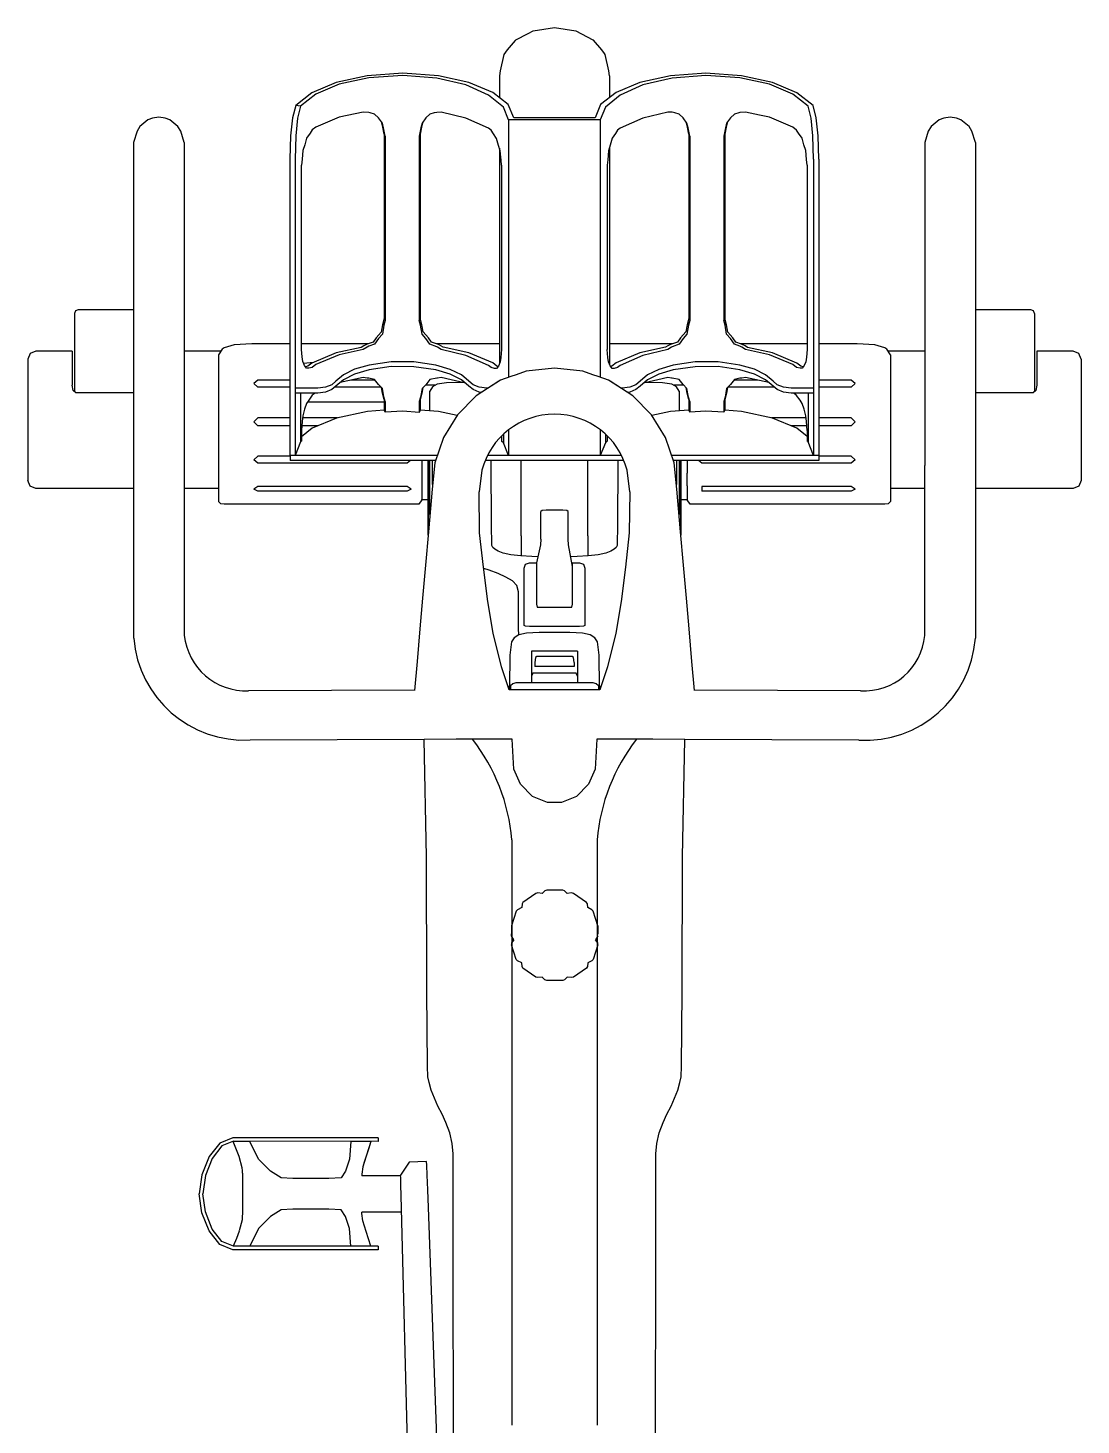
# Model space of a CAD drawing. Header units: millimetres. Extents: x 71819 to 78266, y 23672 to 38445.
# Drawn here: x 76643 to 76702.1, y 26165 to 26243.4 of the extents above; entities that cross this region are included whole.
import ezdxf

# ---------------------------------------------------------------- set-up
doc = ezdxf.new("R2010")
doc.units = ezdxf.units.MM
doc.layers.add('Plan Archi', color=8, linetype='Continuous')

msp = doc.modelspace()

# ---------------------------------------------------------------- linework, layer by layer
at = {"layer": 'Plan Archi'}
for p, q in [((76672.516, 26243.432), (76671.313, 26243.26)), ((76673.72, 26243.26), (76672.516, 26243.432)), ((76670.317, 26242.729), (76669.854, 26242.195)), ((76670.33, 26242.744), (76670.317, 26242.729)), ((76671.018, 26243.106), (76670.33, 26242.744)), ((76671.293, 26243.25), (76671.018, 26243.106)), ((76671.313, 26243.26), (76671.293, 26243.25)), ((76673.74, 26243.25), (76673.72, 26243.26)), ((76674.685, 26242.754), (76673.74, 26243.25)), ((76674.703, 26242.744), (76674.685, 26242.754)), ((76675.179, 26242.195), (76674.703, 26242.744)), ((76669.667, 26241.933), (76669.472, 26241.021)), ((76669.854, 26242.195), (76669.667, 26241.933)), ((76675.326, 26241.989), (76675.179, 26242.195)), ((76675.366, 26241.933), (76675.326, 26241.989)), ((76675.561, 26241.021), (76675.366, 26241.933)), ((76660.264, 26240.369), (76658.892, 26239.796)), ((76660.434, 26240.27), (76659.125, 26239.724)), ((76662.004, 26240.749), (76660.264, 26240.369)), ((76662.094, 26240.632), (76660.434, 26240.27)), ((76664.006, 26240.886), (76662.004, 26240.749)), ((76664.006, 26240.764), (76662.094, 26240.632)), ((76665.996, 26240.747), (76664.006, 26240.886)), ((76665.905, 26240.619), (76664.006, 26240.764)), ((76667.538, 26240.23), (76665.905, 26240.619)), ((76667.707, 26240.37), (76665.996, 26240.747)), ((76669.046, 26239.812), (76667.707, 26240.37)), ((76669.472, 26241.021), (76669.423, 26240.735)), ((76669.423, 26240.735), (76669.423, 26239.518)), ((76675.609, 26240.735), (76675.561, 26241.021)), ((76675.609, 26240.735), (76675.609, 26239.528)), ((76677.313, 26240.37), (76675.974, 26239.812)), ((76679.024, 26240.747), (76677.313, 26240.37)), ((76679.115, 26240.619), (76677.482, 26240.23)), ((76681.014, 26240.886), (76679.024, 26240.747)), ((76681.014, 26240.764), (76679.115, 26240.619)), ((76683.016, 26240.749), (76681.014, 26240.886)), ((76682.926, 26240.632), (76681.014, 26240.764)), ((76684.586, 26240.27), (76682.926, 26240.632)), ((76684.756, 26240.369), (76683.016, 26240.749)), ((76685.896, 26239.724), (76684.586, 26240.27)), ((76686.128, 26239.796), (76684.756, 26240.369)), ((76658.892, 26239.796), (76657.992, 26239.08)), ((76659.125, 26239.724), (76658.266, 26239.041)), ((76668.814, 26239.663), (76667.538, 26240.23)), ((76669.646, 26238.987), (76668.814, 26239.663)), ((76669.918, 26239.133), (76669.046, 26239.812)), ((76675.974, 26239.812), (76675.102, 26239.133)), ((76676.206, 26239.663), (76675.375, 26238.987)), ((76677.482, 26240.23), (76676.206, 26239.663)), ((76686.754, 26239.041), (76685.896, 26239.724)), ((76687.029, 26239.08), (76686.128, 26239.796)), ((76657.992, 26239.08), (76657.812, 26238.386)), ((76658.266, 26239.041), (76657.992, 26239.08)), ((76658.266, 26239.041), (76658.095, 26238.368)), ((76661.783, 26238.711), (76660.434, 26238.417)), ((76662.094, 26238.689), (76661.783, 26238.711)), ((76662.177, 26238.674), (76662.094, 26238.689)), ((76665.905, 26238.693), (76665.761, 26238.668)), ((76666.152, 26238.707), (76665.905, 26238.693)), ((76667.538, 26238.376), (76666.152, 26238.707)), ((76669.943, 26238.268), (76669.646, 26238.987)), ((76670.23, 26238.39), (76669.918, 26239.133)), ((76675.102, 26239.133), (76674.791, 26238.39)), ((76675.375, 26238.987), (76675.078, 26238.268)), ((76678.88, 26238.709), (76677.482, 26238.376)), ((76679.115, 26238.697), (76678.88, 26238.709)), ((76679.273, 26238.668), (76679.115, 26238.697)), ((76682.926, 26238.686), (76682.857, 26238.673)), ((76683.248, 26238.709), (76682.926, 26238.686)), ((76684.019, 26238.54), (76683.248, 26238.709)), ((76686.926, 26238.368), (76686.754, 26239.041)), ((76687.208, 26238.386), (76687.029, 26239.08)), ((76649.247, 26237.904), (76649.082, 26237.644)), ((76649.697, 26238.265), (76649.247, 26237.904)), ((76649.957, 26238.375), (76649.697, 26238.265)), ((76650.312, 26238.415), (76649.957, 26238.375)), ((76650.667, 26238.375), (76650.312, 26238.415)), ((76650.927, 26238.265), (76650.667, 26238.375)), ((76651.377, 26237.904), (76650.927, 26238.265)), ((76651.541, 26237.644), (76651.377, 26237.904)), ((76657.812, 26238.386), (76657.704, 26237.383)), ((76658.095, 26238.368), (76657.992, 26237.378)), ((76660.434, 26238.417), (76659.125, 26237.87)), ((76662.418, 26238.598), (76662.177, 26238.674)), ((76662.646, 26238.387), (76662.418, 26238.598)), ((76662.855, 26238.094), (76662.646, 26238.387)), ((76662.886, 26237.863), (76662.806, 26238.161)), ((76662.924, 26237.833), (76662.855, 26238.094)), ((76665.083, 26238.091), (76665.014, 26237.832)), ((76665.134, 26238.162), (76665.054, 26237.864)), ((76665.292, 26238.385), (76665.083, 26238.091)), ((76665.517, 26238.592), (76665.292, 26238.385)), ((76665.761, 26238.668), (76665.517, 26238.592)), ((76668.814, 26237.81), (76667.538, 26238.376)), ((76669.943, 26238.268), (76669.943, 26223.817)), ((76675.078, 26238.268), (76669.943, 26238.268)), ((76674.791, 26238.39), (76670.23, 26238.39)), ((76675.078, 26238.268), (76675.078, 26223.822)), ((76677.482, 26238.376), (76676.206, 26237.81)), ((76679.517, 26238.593), (76679.273, 26238.668)), ((76679.742, 26238.385), (76679.517, 26238.593)), ((76679.951, 26238.092), (76679.742, 26238.385)), ((76679.979, 26237.865), (76679.9, 26238.163)), ((76680.019, 26237.833), (76679.951, 26238.092)), ((76682.179, 26238.093), (76682.11, 26237.833)), ((76682.227, 26238.16), (76682.148, 26237.863)), ((76682.388, 26238.387), (76682.179, 26238.093)), ((76682.615, 26238.597), (76682.388, 26238.387)), ((76682.857, 26238.673), (76682.615, 26238.597)), ((76684.586, 26238.417), (76684.019, 26238.54)), ((76685.896, 26237.87), (76684.586, 26238.417)), ((76687.028, 26237.378), (76686.926, 26238.368)), ((76687.316, 26237.383), (76687.208, 26238.386)), ((76693.658, 26237.904), (76693.493, 26237.644)), ((76694.108, 26238.265), (76693.658, 26237.904)), ((76694.367, 26238.375), (76694.108, 26238.265)), ((76694.722, 26238.415), (76694.367, 26238.375)), ((76695.077, 26238.375), (76694.722, 26238.415)), ((76695.337, 26238.265), (76695.077, 26238.375)), ((76695.787, 26237.904), (76695.337, 26238.265)), ((76695.952, 26237.644), (76695.787, 26237.904)), ((76649.082, 26237.644), (76648.892, 26237.001)), ((76651.731, 26237.001), (76651.541, 26237.644)), ((76657.704, 26237.383), (76657.668, 26236.073)), ((76657.992, 26237.378), (76657.958, 26236.072)), ((76658.6, 26237.25), (76658.502, 26236.877)), ((76658.803, 26237.526), (76658.6, 26237.25)), ((76658.915, 26237.704), (76658.803, 26237.526)), ((76659.125, 26237.87), (76658.915, 26237.704)), ((76662.958, 26237.472), (76662.886, 26237.863)), ((76663.012, 26237.353), (76662.924, 26237.833)), ((76662.958, 26237.472), (76662.958, 26232.776)), ((76663.012, 26237.353), (76663.012, 26233.932)), ((76665.014, 26237.832), (76664.927, 26237.351)), ((76664.927, 26237.351), (76664.927, 26233.95)), ((76665.054, 26237.864), (76664.983, 26237.476)), ((76664.983, 26237.476), (76664.983, 26232.738)), ((76668.964, 26237.688), (76668.814, 26237.81)), ((76669.085, 26237.494), (76668.964, 26237.688)), ((76669.27, 26237.235), (76669.085, 26237.494)), ((76669.373, 26236.837), (76669.27, 26237.235)), ((76675.753, 26237.238), (76675.651, 26236.843)), ((76675.941, 26237.499), (76675.753, 26237.238)), ((76676.06, 26237.691), (76675.941, 26237.499)), ((76676.206, 26237.81), (76676.06, 26237.691)), ((76680.05, 26237.477), (76679.979, 26237.865)), ((76680.107, 26237.352), (76680.019, 26237.833)), ((76680.05, 26237.477), (76680.05, 26232.729)), ((76680.107, 26237.352), (76680.107, 26233.94)), ((76682.11, 26237.833), (76682.022, 26237.352)), ((76682.076, 26237.471), (76682.022, 26237.352)), ((76682.022, 26237.352), (76682.022, 26233.941)), ((76682.148, 26237.863), (76682.076, 26237.471)), ((76682.076, 26237.471), (76682.076, 26232.785)), ((76682.148, 26237.863), (76682.11, 26237.833)), ((76686.108, 26237.701), (76685.896, 26237.87)), ((76686.223, 26237.521), (76686.108, 26237.701)), ((76686.423, 26237.247), (76686.223, 26237.521)), ((76686.522, 26236.871), (76686.423, 26237.247)), ((76687.063, 26236.072), (76687.028, 26237.378)), ((76687.352, 26236.073), (76687.316, 26237.383)), ((76693.493, 26237.644), (76693.303, 26237.001)), ((76696.142, 26237.001), (76695.952, 26237.644)), ((76648.892, 26237.001), (76648.892, 26223.124)), ((76651.731, 26237.001), (76651.731, 26223.124)), ((76658.392, 26236.55), (76658.352, 26236.059)), ((76658.502, 26236.877), (76658.392, 26236.55)), ((76669.472, 26236.537), (76669.373, 26236.837)), ((76669.423, 26236.684), (76669.423, 26236.653)), ((76669.429, 26236.668), (76669.423, 26236.653)), ((76669.423, 26236.653), (76669.423, 26234.064)), ((76669.514, 26236.016), (76669.472, 26236.537)), ((76675.551, 26236.539), (76675.509, 26236.023)), ((76675.651, 26236.843), (76675.551, 26236.539)), ((76675.609, 26236.716), (76675.609, 26236.653)), ((76675.609, 26236.653), (76675.609, 26234.064)), ((76686.631, 26236.548), (76686.522, 26236.871)), ((76686.671, 26236.053), (76686.631, 26236.548)), ((76693.303, 26237.001), (76693.303, 26223.124)), ((76696.142, 26237.001), (76696.142, 26223.124)), ((76657.668, 26236.073), (76657.668, 26219.429)), ((76657.958, 26236.072), (76657.958, 26219.428)), ((76658.352, 26236.059), (76658.316, 26235.738)), ((76658.316, 26225.389), (76658.316, 26235.738)), ((76669.546, 26235.725), (76669.514, 26236.016)), ((76669.546, 26235.725), (76669.546, 26228.891)), ((76675.509, 26236.023), (76675.477, 26235.727)), ((76675.477, 26235.727), (76675.477, 26228.948)), ((76686.707, 26235.736), (76686.671, 26236.053)), ((76686.707, 26235.736), (76686.707, 26229.217)), ((76687.063, 26236.072), (76687.063, 26219.428)), ((76687.352, 26236.073), (76687.352, 26219.429)), ((76669.423, 26234.064), (76669.423, 26231.329)), ((76675.609, 26234.064), (76675.609, 26231.329)), ((76663.012, 26233.932), (76663.012, 26227.005)), ((76664.927, 26233.95), (76664.927, 26227.003)), ((76680.107, 26233.94), (76680.107, 26227.004)), ((76682.022, 26233.941), (76682.022, 26227.004)), ((76662.958, 26232.776), (76662.958, 26227.123)), ((76664.983, 26232.738), (76664.983, 26227.127)), ((76680.05, 26232.729), (76680.05, 26227.128)), ((76682.076, 26232.785), (76682.076, 26227.122)), ((76669.423, 26231.329), (76669.423, 26228.489)), ((76675.609, 26231.329), (76675.609, 26228.489)), ((76669.423, 26228.489), (76669.423, 26225.587)), ((76669.546, 26228.891), (76669.546, 26225.377)), ((76675.477, 26228.948), (76675.477, 26225.379)), ((76675.609, 26228.489), (76675.609, 26225.587)), ((76686.707, 26229.217), (76686.707, 26225.388)), ((76645.628, 26227.544), (76645.568, 26227.4)), ((76645.568, 26227.4), (76645.568, 26227.088)), ((76645.568, 26227.088), (76645.568, 26226.198)), ((76645.771, 26227.603), (76645.628, 26227.544)), ((76648.892, 26227.603), (76645.771, 26227.603)), ((76662.958, 26227.123), (76662.865, 26226.758)), ((76663.012, 26227.005), (76662.944, 26226.739)), ((76664.993, 26226.738), (76664.927, 26227.003)), ((76665.077, 26226.759), (76664.983, 26227.127)), ((76680.05, 26227.128), (76679.957, 26226.759)), ((76680.107, 26227.004), (76680.04, 26226.739)), ((76682.089, 26226.739), (76682.022, 26227.004)), ((76682.168, 26226.758), (76682.076, 26227.122)), ((76699.263, 26227.603), (76696.142, 26227.603)), ((76699.406, 26227.544), (76699.263, 26227.603)), ((76699.466, 26227.4), (76699.406, 26227.544)), ((76699.466, 26227.4), (76699.466, 26227.088)), ((76699.466, 26227.088), (76699.466, 26226.198)), ((76645.568, 26226.198), (76645.568, 26224.865)), ((76662.793, 26226.361), (76662.498, 26226.035)), ((76662.855, 26226.243), (76662.634, 26225.999)), ((76662.865, 26226.758), (76662.793, 26226.361)), ((76662.944, 26226.739), (76662.855, 26226.243)), ((76665.083, 26226.24), (76664.993, 26226.738)), ((76665.148, 26226.365), (76665.077, 26226.759)), ((76665.3, 26225.998), (76665.083, 26226.24)), ((76665.445, 26226.036), (76665.148, 26226.365)), ((76679.886, 26226.366), (76679.588, 26226.037)), ((76679.951, 26226.241), (76679.733, 26225.998)), ((76679.957, 26226.759), (76679.886, 26226.366)), ((76680.04, 26226.739), (76679.951, 26226.241)), ((76682.179, 26226.242), (76682.089, 26226.739)), ((76682.241, 26226.36), (76682.168, 26226.758)), ((76682.399, 26225.999), (76682.179, 26226.242)), ((76682.535, 26226.035), (76682.241, 26226.36)), ((76699.466, 26226.198), (76699.466, 26224.865)), ((76653.863, 26225.4), (76653.656, 26225.09)), ((76653.971, 26225.467), (76653.863, 26225.4)), ((76654.526, 26225.639), (76653.971, 26225.467)), ((76655.526, 26225.7), (76654.526, 26225.639)), ((76655.867, 26225.7), (76655.526, 26225.7)), ((76657.668, 26225.7), (76655.867, 26225.7)), ((76662.056, 26225.7), (76658.316, 26225.7)), ((76658.355, 26224.963), (76658.316, 26225.389)), ((76661.673, 26225.497), (76660.264, 26225.189)), ((76661.783, 26225.385), (76660.434, 26225.09)), ((76661.811, 26225.583), (76661.673, 26225.497)), ((76661.992, 26225.516), (76661.783, 26225.385)), ((76662.004, 26225.683), (76661.811, 26225.583)), ((76662.094, 26225.569), (76661.992, 26225.516)), ((76662.337, 26225.795), (76662.004, 26225.683)), ((76662.418, 26225.678), (76662.094, 26225.569)), ((76662.498, 26226.035), (76662.337, 26225.795)), ((76662.634, 26225.999), (76662.418, 26225.678)), ((76665.517, 26225.672), (76665.3, 26225.998)), ((76665.605, 26225.798), (76665.445, 26226.036)), ((76665.905, 26225.538), (76665.517, 26225.672)), ((76665.996, 26225.666), (76665.605, 26225.798)), ((76669.423, 26225.7), (76665.894, 26225.7)), ((76665.946, 26225.516), (76665.905, 26225.538)), ((76666.152, 26225.381), (76665.946, 26225.516)), ((76666.144, 26225.589), (76665.996, 26225.666)), ((76666.275, 26225.506), (76666.144, 26225.589)), ((76667.538, 26225.05), (76666.152, 26225.381)), ((76667.707, 26225.19), (76666.275, 26225.506)), ((76669.423, 26225.587), (76669.423, 26224.571)), ((76669.546, 26225.377), (76669.505, 26224.927)), ((76675.517, 26224.932), (76675.477, 26225.379)), ((76679.137, 26225.7), (76675.609, 26225.7)), ((76675.609, 26225.587), (76675.609, 26224.55)), ((76678.756, 26225.509), (76677.313, 26225.19)), ((76678.88, 26225.383), (76677.482, 26225.05)), ((76678.886, 26225.591), (76678.756, 26225.509)), ((76679.084, 26225.517), (76678.88, 26225.383)), ((76679.024, 26225.662), (76678.886, 26225.591)), ((76679.429, 26225.799), (76679.024, 26225.662)), ((76679.115, 26225.534), (76679.084, 26225.517)), ((76679.517, 26225.673), (76679.115, 26225.534)), ((76679.588, 26226.037), (76679.429, 26225.799)), ((76679.733, 26225.998), (76679.517, 26225.673)), ((76682.615, 26225.678), (76682.399, 26225.999)), ((76682.697, 26225.794), (76682.535, 26226.035)), ((76682.926, 26225.573), (76682.615, 26225.678)), ((76683.016, 26225.686), (76682.697, 26225.794)), ((76683.038, 26225.515), (76682.926, 26225.573)), ((76686.707, 26225.7), (76682.975, 26225.7)), ((76683.219, 26225.582), (76683.016, 26225.686)), ((76683.248, 26225.382), (76683.038, 26225.515)), ((76683.359, 26225.494), (76683.219, 26225.582)), ((76684.586, 26225.09), (76683.248, 26225.382)), ((76684.756, 26225.189), (76683.359, 26225.494)), ((76686.707, 26225.388), (76686.667, 26224.958)), ((76689.168, 26225.7), (76687.352, 26225.7)), ((76689.508, 26225.7), (76689.168, 26225.7)), ((76690.508, 26225.639), (76689.508, 26225.7)), ((76691.063, 26225.467), (76690.508, 26225.639)), ((76691.172, 26225.4), (76691.063, 26225.467)), ((76691.379, 26225.09), (76691.172, 26225.4)), ((76643.087, 26225.156), (76642.957, 26224.842)), ((76642.957, 26224.842), (76642.957, 26224.582)), ((76642.957, 26224.582), (76642.957, 26223.843)), ((76643.401, 26225.286), (76643.087, 26225.156)), ((76645.436, 26225.286), (76643.401, 26225.286)), ((76645.436, 26225.286), (76645.436, 26224.993)), ((76645.436, 26224.993), (76645.436, 26224.157)), ((76645.568, 26224.865), (76645.568, 26223.294)), ((76653.786, 26225.286), (76651.731, 26225.286)), ((76653.656, 26225.09), (76653.656, 26224.332)), ((76658.392, 26224.699), (76658.355, 26224.963)), ((76658.488, 26224.478), (76658.392, 26224.699)), ((76658.986, 26224.655), (76658.435, 26224.599)), ((76658.892, 26224.616), (76658.674, 26224.443)), ((76660.264, 26225.189), (76658.892, 26224.616)), ((76660.434, 26225.09), (76659.125, 26224.544)), ((76663.339, 26224.693), (76662.109, 26224.51)), ((76664.619, 26224.691), (76663.339, 26224.693)), ((76665.847, 26224.507), (76664.619, 26224.691)), ((76668.814, 26224.483), (76667.538, 26225.05)), ((76669.046, 26224.633), (76667.707, 26225.19)), ((76669.283, 26224.448), (76669.046, 26224.633)), ((76669.472, 26224.686), (76669.373, 26224.452)), ((76669.505, 26224.927), (76669.472, 26224.686)), ((76675.551, 26224.688), (76675.517, 26224.932)), ((76675.649, 26224.456), (76675.551, 26224.688)), ((76675.974, 26224.633), (76675.741, 26224.451)), ((76677.313, 26225.19), (76675.974, 26224.633)), ((76677.482, 26225.05), (76676.206, 26224.483)), ((76680.415, 26224.691), (76679.187, 26224.507)), ((76681.696, 26224.693), (76680.415, 26224.691)), ((76682.925, 26224.51), (76681.696, 26224.693)), ((76685.896, 26224.544), (76684.586, 26225.09)), ((76686.128, 26224.616), (76684.756, 26225.189)), ((76686.35, 26224.44), (76686.128, 26224.616)), ((76686.631, 26224.697), (76686.534, 26224.474)), ((76686.667, 26224.958), (76686.631, 26224.697)), ((76693.303, 26225.286), (76691.248, 26225.286)), ((76691.379, 26225.09), (76691.379, 26224.332)), ((76699.466, 26224.865), (76699.466, 26223.294)), ((76701.633, 26225.286), (76699.598, 26225.286)), ((76699.598, 26225.286), (76699.598, 26224.993)), ((76699.598, 26224.993), (76699.598, 26224.157)), ((76701.947, 26225.156), (76701.633, 26225.286)), ((76702.077, 26224.842), (76701.947, 26225.156)), ((76702.077, 26224.842), (76702.077, 26224.582)), ((76702.077, 26224.582), (76702.077, 26223.843)), ((76642.957, 26223.843), (76642.957, 26222.737)), ((76645.436, 26224.157), (76645.436, 26223.386)), ((76653.656, 26224.332), (76653.656, 26223.418)), ((76658.6, 26224.33), (76658.488, 26224.478)), ((76658.674, 26224.443), (76658.54, 26224.409)), ((76658.717, 26224.328), (76658.6, 26224.33)), ((76658.915, 26224.378), (76658.717, 26224.328)), ((76659.125, 26224.544), (76658.915, 26224.378)), ((76660.664, 26223.962), (76660.245, 26223.601)), ((76661.783, 26223.817), (76660.487, 26223.534)), ((76661.297, 26224.268), (76660.664, 26223.962)), ((76661.297, 26223.992), (76660.664, 26223.687)), ((76662.109, 26224.51), (76661.297, 26224.268)), ((76662.109, 26224.235), (76661.297, 26223.992)), ((76661.992, 26223.776), (76661.783, 26223.817)), ((76663.339, 26224.417), (76662.109, 26224.235)), ((76664.619, 26224.416), (76663.339, 26224.417)), ((76665.847, 26224.231), (76664.619, 26224.416)), ((76666.657, 26224.264), (76665.847, 26224.507)), ((76666.657, 26223.988), (76665.847, 26224.231)), ((76666.152, 26223.813), (76665.946, 26223.776)), ((76667.519, 26223.486), (76666.152, 26223.813)), ((76667.289, 26223.96), (76666.657, 26224.264)), ((76667.289, 26223.685), (76666.657, 26223.988)), ((76667.707, 26223.601), (76667.289, 26223.96)), ((76668.964, 26224.362), (76668.814, 26224.483)), ((76669.148, 26224.314), (76668.964, 26224.362)), ((76669.27, 26224.316), (76669.148, 26224.314)), ((76669.373, 26224.452), (76669.27, 26224.316)), ((76669.356, 26224.43), (76669.283, 26224.448)), ((76670.059, 26223.858), (76669.478, 26223.654)), ((76670.363, 26223.966), (76670.059, 26223.858)), ((76670.923, 26224.163), (76670.363, 26223.966)), ((76672.517, 26224.34), (76670.923, 26224.163)), ((76674.111, 26224.163), (76672.517, 26224.34)), ((76674.671, 26223.966), (76674.111, 26224.163)), ((76674.975, 26223.858), (76674.671, 26223.966)), ((76675.556, 26223.654), (76674.975, 26223.858)), ((76675.753, 26224.318), (76675.649, 26224.456)), ((76675.741, 26224.451), (76675.667, 26224.433)), ((76675.874, 26224.316), (76675.753, 26224.318)), ((76676.06, 26224.364), (76675.874, 26224.316)), ((76676.206, 26224.483), (76676.06, 26224.364)), ((76677.745, 26223.96), (76677.327, 26223.601)), ((76678.88, 26223.815), (76677.52, 26223.491)), ((76678.377, 26224.264), (76677.745, 26223.96)), ((76678.377, 26223.988), (76677.745, 26223.685)), ((76679.187, 26224.507), (76678.377, 26224.264)), ((76679.187, 26224.231), (76678.377, 26223.988)), ((76679.084, 26223.778), (76678.88, 26223.815)), ((76680.415, 26224.416), (76679.187, 26224.231)), ((76681.696, 26224.417), (76680.415, 26224.416)), ((76682.925, 26224.235), (76681.696, 26224.417)), ((76683.737, 26224.268), (76682.925, 26224.51)), ((76683.737, 26223.992), (76682.925, 26224.235)), ((76683.248, 26223.814), (76683.038, 26223.774)), ((76684.552, 26223.53), (76683.248, 26223.814)), ((76684.37, 26223.962), (76683.737, 26224.268)), ((76684.37, 26223.687), (76683.737, 26223.992)), ((76684.79, 26223.601), (76684.37, 26223.962)), ((76686.108, 26224.375), (76685.896, 26224.544)), ((76686.305, 26224.326), (76686.108, 26224.375)), ((76686.423, 26224.328), (76686.305, 26224.326)), ((76686.483, 26224.407), (76686.35, 26224.44)), ((76686.534, 26224.474), (76686.423, 26224.328)), ((76691.379, 26224.332), (76691.379, 26223.418)), ((76699.598, 26224.157), (76699.598, 26223.386)), ((76702.077, 26223.843), (76702.077, 26222.737)), ((76645.495, 26223.08), (76645.436, 26223.386)), ((76645.639, 26222.954), (76645.495, 26223.08)), ((76645.568, 26223.294), (76645.568, 26223.016)), ((76648.892, 26223.124), (76648.892, 26222.105)), ((76651.731, 26223.124), (76651.731, 26222.105)), ((76653.656, 26223.418), (76653.656, 26222.396)), ((76655.867, 26223.663), (76655.643, 26223.474)), ((76655.867, 26223.263), (76655.643, 26223.474)), ((76657.668, 26223.663), (76655.867, 26223.663)), ((76657.668, 26223.263), (76655.867, 26223.263)), ((76659.229, 26223.211), (76657.992, 26223.207)), ((76659.661, 26223.265), (76659.229, 26223.211)), ((76660.009, 26223.404), (76659.661, 26223.265)), ((76660.009, 26223.128), (76659.661, 26222.989)), ((76660.245, 26223.601), (76660.009, 26223.404)), ((76660.245, 26223.325), (76660.009, 26223.128)), ((76662.789, 26223.263), (76660.17, 26223.263)), ((76660.664, 26223.687), (76660.245, 26223.325)), ((76662.448, 26223.663), (76661.08, 26223.663)), ((76662.094, 26223.769), (76661.992, 26223.776)), ((76662.418, 26223.704), (76662.094, 26223.769)), ((76662.634, 26223.412), (76662.418, 26223.704)), ((76662.855, 26223.199), (76662.634, 26223.412)), ((76662.865, 26222.93), (76662.806, 26223.246)), ((76662.944, 26222.716), (76662.855, 26223.199)), ((76665.083, 26223.196), (76664.993, 26222.711)), ((76665.134, 26223.245), (76665.077, 26222.937)), ((76665.3, 26223.405), (76665.083, 26223.196)), ((76665.843, 26223.379), (76665.273, 26223.379)), ((76665.517, 26223.698), (76665.3, 26223.405)), ((76665.905, 26223.773), (76665.517, 26223.698)), ((76665.672, 26223.28), (76665.52, 26223.034)), ((76665.52, 26221.941), (76665.52, 26223.034)), ((76665.926, 26223.427), (76665.672, 26223.28)), ((76665.946, 26223.776), (76665.905, 26223.773)), ((76666.458, 26223.501), (76665.926, 26223.427)), ((76667.366, 26223.523), (76666.458, 26223.501)), ((76667.707, 26223.325), (76667.289, 26223.685)), ((76667.942, 26223.404), (76667.707, 26223.601)), ((76667.942, 26223.128), (76667.707, 26223.325)), ((76668.29, 26223.264), (76667.942, 26223.404)), ((76668.29, 26222.988), (76667.942, 26223.128)), ((76669.397, 26223.601), (76668.112, 26222.778)), ((76669.478, 26223.654), (76668.228, 26222.854)), ((76668.722, 26223.21), (76668.29, 26223.264)), ((76668.722, 26223.21), (76668.722, 26223.17)), ((76668.784, 26223.209), (76668.722, 26223.21)), ((76669.478, 26223.654), (76669.397, 26223.601)), ((76675.637, 26223.601), (76675.556, 26223.654)), ((76676.807, 26222.854), (76675.556, 26223.654)), ((76676.922, 26222.778), (76675.637, 26223.601)), ((76676.312, 26223.21), (76676.251, 26223.209)), ((76676.744, 26223.264), (76676.312, 26223.21)), ((76677.092, 26223.404), (76676.744, 26223.264)), ((76677.092, 26223.128), (76676.744, 26222.988)), ((76677.327, 26223.601), (76677.092, 26223.404)), ((76677.327, 26223.325), (76677.092, 26223.128)), ((76677.745, 26223.685), (76677.327, 26223.325)), ((76678.576, 26223.501), (76677.656, 26223.523)), ((76679.108, 26223.427), (76678.576, 26223.501)), ((76679.115, 26223.777), (76679.084, 26223.778)), ((76679.362, 26223.28), (76679.108, 26223.427)), ((76679.517, 26223.699), (76679.115, 26223.777)), ((76679.762, 26223.379), (76679.192, 26223.379)), ((76679.514, 26223.034), (76679.362, 26223.28)), ((76679.514, 26223.034), (76679.514, 26221.941)), ((76679.733, 26223.407), (76679.517, 26223.699)), ((76679.951, 26223.197), (76679.733, 26223.407)), ((76679.957, 26222.938), (76679.9, 26223.246)), ((76680.04, 26222.713), (76679.951, 26223.197)), ((76682.179, 26223.198), (76682.089, 26222.714)), ((76682.227, 26223.245), (76682.168, 26222.928)), ((76682.399, 26223.411), (76682.179, 26223.198)), ((76684.864, 26223.263), (76682.246, 26223.263)), ((76682.615, 26223.703), (76682.399, 26223.411)), ((76683.941, 26223.663), (76682.586, 26223.663)), ((76682.926, 26223.765), (76682.615, 26223.703)), ((76683.038, 26223.774), (76682.926, 26223.765)), ((76684.79, 26223.325), (76684.37, 26223.687)), ((76685.025, 26223.404), (76684.79, 26223.601)), ((76685.025, 26223.128), (76684.79, 26223.325)), ((76685.374, 26223.265), (76685.025, 26223.404)), ((76685.374, 26222.989), (76685.025, 26223.128)), ((76685.805, 26223.211), (76685.374, 26223.265)), ((76687.029, 26223.207), (76685.805, 26223.211)), ((76689.168, 26223.663), (76687.352, 26223.663)), ((76689.168, 26223.263), (76687.352, 26223.263)), ((76689.391, 26223.474), (76689.168, 26223.663)), ((76689.391, 26223.474), (76689.168, 26223.263)), ((76691.379, 26223.418), (76691.379, 26222.396)), ((76693.303, 26223.124), (76693.303, 26222.105)), ((76696.142, 26223.124), (76696.142, 26222.105)), ((76699.539, 26223.08), (76699.395, 26222.954)), ((76699.466, 26223.294), (76699.466, 26223.016)), ((76699.598, 26223.386), (76699.539, 26223.08)), ((76642.957, 26222.737), (76642.957, 26221.432)), ((76648.892, 26222.954), (76645.639, 26222.954)), ((76653.656, 26222.396), (76653.656, 26221.321)), ((76659.229, 26222.936), (76657.992, 26222.932)), ((76658.266, 26222.933), (76658.266, 26220.2)), ((76658.6, 26222.356), (76658.488, 26222.029)), ((76658.717, 26222.543), (76658.6, 26222.356)), ((76662.958, 26222.423), (76658.642, 26222.423)), ((76658.915, 26222.81), (76658.717, 26222.543)), ((76659.073, 26222.935), (76658.915, 26222.81)), ((76659.661, 26222.989), (76659.229, 26222.936)), ((76662.958, 26222.578), (76662.865, 26222.93)), ((76663.012, 26222.459), (76662.944, 26222.716)), ((76662.958, 26222.578), (76662.958, 26221.974)), ((76663.012, 26222.459), (76663.012, 26221.855)), ((76664.993, 26222.711), (76664.927, 26222.457)), ((76664.927, 26222.457), (76664.927, 26221.853)), ((76665.077, 26222.937), (76664.983, 26222.582)), ((76664.983, 26222.582), (76664.983, 26221.978)), ((76668.112, 26222.778), (76667.066, 26221.707)), ((76668.228, 26222.854), (76668.112, 26222.778)), ((76668.414, 26222.973), (76668.29, 26222.988)), ((76676.744, 26222.988), (76676.62, 26222.973)), ((76676.922, 26222.778), (76676.807, 26222.854)), ((76677.968, 26221.707), (76676.922, 26222.778)), ((76680.05, 26222.582), (76679.957, 26222.938)), ((76680.107, 26222.458), (76680.04, 26222.713)), ((76680.05, 26222.582), (76680.05, 26221.978)), ((76680.107, 26222.458), (76680.107, 26221.854)), ((76682.089, 26222.714), (76682.022, 26222.458)), ((76682.022, 26222.458), (76682.022, 26221.854)), ((76682.168, 26222.928), (76682.076, 26222.577)), ((76682.076, 26222.577), (76682.076, 26221.973)), ((76685.805, 26222.936), (76685.374, 26222.989)), ((76687.029, 26222.932), (76685.805, 26222.936)), ((76686.108, 26222.807), (76685.947, 26222.935)), ((76686.305, 26222.543), (76686.108, 26222.807)), ((76686.423, 26222.353), (76686.305, 26222.543)), ((76686.534, 26222.031), (76686.423, 26222.353)), ((76686.754, 26222.933), (76686.754, 26220.2)), ((76691.379, 26222.396), (76691.379, 26221.321)), ((76699.395, 26222.954), (76696.142, 26222.954)), ((76702.077, 26222.737), (76702.077, 26221.432)), ((76642.957, 26221.432), (76642.957, 26220.128)), ((76648.892, 26222.105), (76648.892, 26221.052)), ((76651.731, 26222.105), (76651.731, 26221.052)), ((76655.867, 26221.54), (76655.643, 26221.318)), ((76657.668, 26221.54), (76655.867, 26221.54)), ((76658.392, 26221.655), (76658.355, 26221.333)), ((76660.334, 26221.54), (76658.379, 26221.54)), ((76658.488, 26222.029), (76658.392, 26221.655)), ((76660.278, 26221.528), (76658.906, 26220.955)), ((76662.018, 26221.908), (76660.278, 26221.528)), ((76662.958, 26221.973), (76662.018, 26221.908)), ((76663.012, 26221.855), (76662.958, 26221.974)), ((76664.006, 26221.923), (76663.012, 26221.855)), ((76664.927, 26221.853), (76664.006, 26221.923)), ((76664.983, 26221.978), (76664.927, 26221.853)), ((76666.01, 26221.907), (76664.983, 26221.978)), ((76667.048, 26221.678), (76666.01, 26221.907)), ((76667.066, 26221.707), (76666.288, 26220.436)), ((76678.746, 26220.436), (76677.968, 26221.707)), ((76679.024, 26221.907), (76677.986, 26221.678)), ((76680.05, 26221.978), (76679.024, 26221.907)), ((76680.107, 26221.854), (76680.05, 26221.978)), ((76681.014, 26221.923), (76680.107, 26221.854)), ((76682.022, 26221.854), (76681.014, 26221.923)), ((76682.076, 26221.973), (76682.022, 26221.854)), ((76683.016, 26221.908), (76682.076, 26221.973)), ((76684.756, 26221.528), (76683.016, 26221.908)), ((76686.644, 26221.54), (76684.7, 26221.54)), ((76686.128, 26220.955), (76684.756, 26221.528)), ((76686.631, 26221.653), (76686.534, 26222.031)), ((76686.667, 26221.335), (76686.631, 26221.653)), ((76689.168, 26221.54), (76687.352, 26221.54)), ((76689.391, 26221.318), (76689.168, 26221.54)), ((76693.303, 26222.105), (76693.303, 26221.052)), ((76696.142, 26222.105), (76696.142, 26221.052)), ((76702.077, 26221.432), (76702.077, 26220.128)), ((76648.892, 26221.052), (76648.892, 26219.972)), ((76651.731, 26221.052), (76651.731, 26219.972)), ((76653.656, 26221.321), (76653.656, 26220.253)), ((76655.867, 26221.097), (76655.643, 26221.318)), ((76657.668, 26221.097), (76655.867, 26221.097)), ((76658.355, 26221.333), (76658.316, 26220.844)), ((76658.906, 26220.955), (76658.316, 26220.486)), ((76658.316, 26220.844), (76658.316, 26220.24)), ((76659.246, 26221.097), (76658.336, 26221.097)), ((76669.943, 26220.871), (76669.943, 26219.427)), ((76675.078, 26220.881), (76675.078, 26219.427)), ((76686.686, 26221.097), (76685.788, 26221.097)), ((76686.707, 26220.495), (76686.128, 26220.955)), ((76686.707, 26220.842), (76686.667, 26221.335)), ((76686.707, 26220.842), (76686.707, 26220.238)), ((76689.168, 26221.097), (76687.352, 26221.097)), ((76689.391, 26221.318), (76689.168, 26221.097)), ((76691.379, 26221.321), (76691.379, 26220.253)), ((76693.303, 26221.052), (76693.303, 26219.972)), ((76696.142, 26221.052), (76696.142, 26219.972)), ((76642.957, 26220.128), (76642.957, 26219.022)), ((76648.892, 26219.972), (76648.892, 26218.877)), ((76651.731, 26219.972), (76651.731, 26218.877)), ((76653.656, 26220.253), (76653.656, 26219.248)), ((76658.266, 26220.2), (76657.958, 26219.428)), ((76658.316, 26220.24), (76658.266, 26220.2)), ((76666.288, 26220.436), (76665.804, 26219.009)), ((76669.546, 26220.524), (76669.546, 26220.227)), ((76669.646, 26220.146), (76669.546, 26220.227)), ((76669.646, 26220.619), (76669.646, 26220.146)), ((76669.943, 26219.427), (76669.646, 26220.146)), ((76675.375, 26220.146), (76675.078, 26219.427)), ((76675.375, 26220.632), (76675.375, 26220.146)), ((76675.477, 26220.229), (76675.375, 26220.146)), ((76675.477, 26220.535), (76675.477, 26220.229)), ((76679.23, 26219.009), (76678.746, 26220.436)), ((76686.754, 26220.2), (76686.707, 26220.238)), ((76687.063, 26219.428), (76686.754, 26220.2)), ((76691.379, 26220.253), (76691.379, 26219.248)), ((76693.303, 26219.972), (76693.303, 26218.877)), ((76696.142, 26219.972), (76696.142, 26218.877)), ((76702.077, 26220.128), (76702.077, 26219.022)), ((76653.656, 26219.248), (76653.656, 26218.363)), ((76655.867, 26219.394), (76655.643, 26219.187)), ((76655.867, 26219.003), (76655.643, 26219.187)), ((76657.687, 26219.394), (76655.867, 26219.394)), ((76657.958, 26219.428), (76657.668, 26219.429)), ((76657.688, 26219.429), (76657.687, 26219.426)), ((76657.687, 26219.426), (76657.687, 26219.151)), ((76665.945, 26219.426), (76657.687, 26219.426)), ((76665.852, 26219.151), (76657.687, 26219.151)), ((76664.43, 26219.151), (76664.251, 26219.003)), ((76664.264, 26219.151), (76664.251, 26219.148)), ((76664.251, 26219.151), (76664.251, 26219.148)), ((76665.068, 26219.151), (76665.068, 26218.437)), ((76665.419, 26217.161), (76665.419, 26219.151)), ((76665.444, 26218.087), (76665.444, 26219.151)), ((76665.52, 26218.586), (76665.52, 26219.151)), ((76665.672, 26218.823), (76665.672, 26219.151)), ((76669.933, 26219.151), (76668.622, 26219.151)), ((76669.933, 26219.426), (76668.749, 26219.426)), ((76668.968, 26218.961), (76668.968, 26219.151)), ((76672.517, 26219.426), (76669.933, 26219.426)), ((76672.517, 26219.151), (76669.933, 26219.151)), ((76670.641, 26217.682), (76670.641, 26219.151)), ((76673.896, 26219.427), (76671.137, 26219.427)), ((76675.101, 26219.426), (76672.517, 26219.426)), ((76675.101, 26219.151), (76672.517, 26219.151)), ((76674.392, 26217.682), (76674.392, 26219.151)), ((76676.286, 26219.426), (76675.101, 26219.426)), ((76676.412, 26219.151), (76675.101, 26219.151)), ((76676.066, 26219.151), (76676.066, 26218.961)), ((76687.347, 26219.426), (76679.089, 26219.426)), ((76687.347, 26219.151), (76679.182, 26219.151)), ((76679.362, 26219.151), (76679.362, 26218.823)), ((76679.514, 26219.151), (76679.514, 26218.586)), ((76679.59, 26219.151), (76679.59, 26218.087)), ((76679.615, 26219.151), (76679.615, 26217.161)), ((76679.966, 26219.151), (76679.966, 26218.437)), ((76680.783, 26219.003), (76680.604, 26219.151)), ((76680.783, 26219.148), (76680.77, 26219.151)), ((76680.783, 26219.151), (76680.783, 26219.148)), ((76687.352, 26219.429), (76687.063, 26219.428)), ((76687.347, 26219.426), (76687.346, 26219.429)), ((76687.347, 26219.426), (76687.347, 26219.151)), ((76689.168, 26219.394), (76687.347, 26219.394)), ((76689.391, 26219.187), (76689.168, 26219.394)), ((76689.391, 26219.187), (76689.168, 26219.003)), ((76691.379, 26219.248), (76691.379, 26218.363)), ((76642.957, 26219.022), (76642.957, 26218.283)), ((76648.892, 26218.877), (76648.892, 26209.17)), ((76651.731, 26218.877), (76651.731, 26209.334)), ((76653.656, 26218.363), (76653.656, 26217.643)), ((76664.251, 26219.003), (76655.867, 26219.003)), ((76665.068, 26218.437), (76665.068, 26217.735)), ((76665.52, 26216.111), (76665.52, 26218.586)), ((76665.804, 26219.009), (76665.646, 26217.549)), ((76665.672, 26217.793), (76665.672, 26218.823)), ((76668.436, 26218.603), (76668.28, 26217.398)), ((76668.975, 26215.584), (76668.968, 26218.961)), ((76676.066, 26218.961), (76676.059, 26215.584)), ((76676.754, 26217.398), (76676.598, 26218.603)), ((76679.388, 26217.549), (76679.23, 26219.009)), ((76679.362, 26218.823), (76679.362, 26217.793)), ((76679.514, 26218.586), (76679.514, 26216.111)), ((76679.966, 26217.735), (76679.966, 26218.437)), ((76689.168, 26219.003), (76680.783, 26219.003)), ((76691.379, 26218.363), (76691.379, 26217.643)), ((76693.303, 26209.334), (76693.303, 26218.877)), ((76696.142, 26218.877), (76696.142, 26209.17)), ((76702.077, 26219.022), (76702.077, 26218.283)), ((76642.957, 26218.283), (76642.957, 26218.023)), ((76643.087, 26217.709), (76642.957, 26218.023)), ((76643.401, 26217.579), (76643.087, 26217.709)), ((76648.892, 26217.579), (76643.401, 26217.579)), ((76653.656, 26217.579), (76651.731, 26217.579)), ((76653.656, 26217.643), (76653.656, 26217.129)), ((76655.867, 26217.684), (76655.643, 26217.536)), ((76655.867, 26217.429), (76655.643, 26217.536)), ((76664.251, 26217.684), (76655.867, 26217.684)), ((76664.474, 26217.536), (76664.251, 26217.684)), ((76664.474, 26217.536), (76664.251, 26217.429)), ((76665.068, 26217.735), (76665.068, 26217.233)), ((76665.646, 26217.549), (76665.436, 26215.15)), ((76665.444, 26215.241), (76665.444, 26218.087)), ((76670.641, 26214.924), (76670.641, 26217.682)), ((76674.392, 26214.924), (76674.392, 26217.682)), ((76679.598, 26215.15), (76679.388, 26217.549)), ((76679.59, 26218.087), (76679.59, 26215.241)), ((76679.966, 26217.735), (76679.966, 26217.233)), ((76689.168, 26217.684), (76680.783, 26217.684)), ((76680.783, 26217.684), (76680.783, 26217.469)), ((76689.391, 26217.536), (76689.168, 26217.684)), ((76689.391, 26217.536), (76689.168, 26217.429)), ((76691.379, 26217.643), (76691.379, 26217.129)), ((76693.303, 26217.579), (76691.379, 26217.579)), ((76701.633, 26217.579), (76696.142, 26217.579)), ((76701.947, 26217.709), (76701.633, 26217.579)), ((76702.077, 26218.023), (76701.947, 26217.709)), ((76702.077, 26218.283), (76702.077, 26218.023)), ((76653.656, 26217.129), (76653.656, 26216.849)), ((76653.789, 26216.719), (76653.656, 26216.849)), ((76664.251, 26217.429), (76655.867, 26217.429)), ((76665.068, 26216.933), (76664.909, 26216.69)), ((76665.068, 26217.233), (76665.068, 26216.96)), ((76665.068, 26216.933), (76665.068, 26216.96)), ((76665.419, 26216.933), (76665.068, 26216.933)), ((76665.419, 26214.951), (76665.419, 26217.161)), ((76668.316, 26215.082), (76668.28, 26217.398)), ((76676.754, 26217.398), (76676.718, 26215.082)), ((76679.615, 26217.161), (76679.615, 26214.951)), ((76679.966, 26216.933), (76679.615, 26216.933)), ((76679.966, 26217.233), (76679.966, 26216.96)), ((76679.966, 26216.96), (76679.966, 26216.933)), ((76680.125, 26216.69), (76679.966, 26216.933)), ((76680.783, 26217.469), (76680.783, 26217.429)), ((76689.168, 26217.429), (76680.783, 26217.429)), ((76691.379, 26216.849), (76691.245, 26216.719)), ((76691.379, 26217.129), (76691.379, 26216.849)), ((76653.971, 26216.703), (76653.789, 26216.719)), ((76654.526, 26216.694), (76653.971, 26216.703)), ((76655.526, 26216.69), (76654.526, 26216.694)), ((76655.867, 26216.69), (76655.526, 26216.69)), ((76664.251, 26216.69), (76655.867, 26216.69)), ((76664.909, 26216.69), (76664.251, 26216.69)), ((76671.822, 26216.342), (76671.743, 26216.277)), ((76671.743, 26214.734), (76671.743, 26216.277)), ((76672.058, 26216.363), (76671.822, 26216.342)), ((76672.976, 26216.363), (76672.058, 26216.363)), ((76673.212, 26216.342), (76672.976, 26216.363)), ((76673.291, 26216.277), (76673.212, 26216.342)), ((76673.291, 26214.734), (76673.291, 26216.277)), ((76680.783, 26216.69), (76680.125, 26216.69)), ((76689.168, 26216.69), (76680.783, 26216.69)), ((76689.508, 26216.69), (76689.168, 26216.69)), ((76690.508, 26216.694), (76689.508, 26216.69)), ((76691.063, 26216.703), (76690.508, 26216.694)), ((76691.245, 26216.719), (76691.063, 26216.703)), ((76668.997, 26214.385), (76668.975, 26215.584)), ((76676.059, 26215.584), (76676.037, 26214.385)), ((76665.436, 26215.15), (76665.273, 26213.281)), ((76668.537, 26213.157), (76668.316, 26215.082)), ((76669.052, 26214.274), (76668.997, 26214.385)), ((76670.641, 26214.924), (76670.641, 26213.797)), ((76671.722, 26214.412), (76671.503, 26213.4)), ((76671.743, 26214.734), (76671.722, 26214.412)), ((76673.312, 26214.412), (76673.291, 26214.734)), ((76673.531, 26213.19), (76673.312, 26214.412)), ((76674.392, 26214.924), (76674.392, 26213.797)), ((76676.037, 26214.385), (76675.982, 26214.274)), ((76676.718, 26215.082), (76676.497, 26213.157)), ((76679.762, 26213.281), (76679.598, 26215.15)), ((76669.159, 26214.164), (76669.052, 26214.274)), ((76669.346, 26214.054), (76669.159, 26214.164)), ((76669.64, 26213.943), (76669.346, 26214.054)), ((76670.059, 26213.852), (76669.64, 26213.943)), ((76670.62, 26213.798), (76670.059, 26213.852)), ((76671.252, 26213.763), (76670.62, 26213.798)), ((76671.578, 26213.746), (76671.252, 26213.763)), ((76673.782, 26213.763), (76673.432, 26213.744)), ((76674.414, 26213.798), (76673.782, 26213.763)), ((76674.975, 26213.852), (76674.414, 26213.798)), ((76675.394, 26213.943), (76674.975, 26213.852)), ((76675.688, 26214.054), (76675.394, 26213.943)), ((76675.875, 26214.164), (76675.688, 26214.054)), ((76675.982, 26214.274), (76675.875, 26214.164)), ((76665.273, 26213.281), (76665.109, 26211.414)), ((76668.775, 26211.234), (76668.537, 26213.157)), ((76668.843, 26212.994), (76668.546, 26213.082)), ((76669.352, 26212.81), (76668.843, 26212.994)), ((76669.794, 26212.609), (76669.352, 26212.81)), ((76676.497, 26213.157), (76676.259, 26211.234)), ((76679.925, 26211.414), (76679.762, 26213.281)), ((76670.161, 26212.392), (76669.794, 26212.609)), ((76670.408, 26212.127), (76670.161, 26212.392)), ((76670.495, 26211.779), (76670.408, 26212.127)), ((76665.109, 26211.414), (76664.959, 26209.694)), ((76669.069, 26209.464), (76668.775, 26211.234)), ((76670.499, 26211.32), (76670.495, 26211.779)), ((76670.501, 26210.722), (76670.499, 26211.32)), ((76676.259, 26211.234), (76675.965, 26209.464)), ((76680.075, 26209.694), (76679.925, 26211.414)), ((76670.501, 26210.136), (76670.501, 26210.722)), ((76664.959, 26209.694), (76664.799, 26207.859)), ((76670.503, 26209.709), (76670.501, 26210.136)), ((76670.506, 26209.363), (76670.503, 26209.709)), ((76680.236, 26207.859), (76680.075, 26209.694)), ((76669.533, 26207.573), (76669.069, 26209.464)), ((76670.101, 26208.964), (76670.012, 26208.228)), ((76670.261, 26209.2), (76670.101, 26208.964)), ((76670.506, 26209.363), (76670.261, 26209.2)), ((76670.937, 26209.458), (76670.506, 26209.363)), ((76671.655, 26209.489), (76670.937, 26209.458)), ((76672.517, 26209.489), (76671.655, 26209.489)), ((76673.379, 26209.489), (76672.517, 26209.489)), ((76674.097, 26209.458), (76673.379, 26209.489)), ((76674.528, 26209.363), (76674.097, 26209.458)), ((76674.773, 26209.2), (76674.528, 26209.363)), ((76674.934, 26208.964), (76674.773, 26209.2)), ((76675.023, 26208.228), (76674.934, 26208.964)), ((76675.965, 26209.464), (76675.501, 26207.573)), ((76670.011, 26208.162), (76669.982, 26206.502)), ((76670.012, 26208.228), (76670.011, 26208.162)), ((76671.22, 26208.438), (76671.22, 26206.664)), ((76673.814, 26208.438), (76671.22, 26208.438)), ((76671.523, 26208.15), (76671.452, 26208.091)), ((76673.512, 26208.15), (76671.523, 26208.15)), ((76673.582, 26208.091), (76673.512, 26208.15)), ((76673.814, 26208.438), (76673.814, 26206.664)), ((76675.023, 26208.162), (76675.023, 26208.228)), ((76675.052, 26206.502), (76675.023, 26208.162)), ((76664.799, 26207.859), (76664.656, 26206.233)), ((76669.976, 26206.269), (76669.533, 26207.573)), ((76671.452, 26208.091), (76671.405, 26207.804)), ((76671.405, 26207.804), (76671.405, 26207.59)), ((76673.63, 26207.59), (76671.405, 26207.59)), ((76673.63, 26207.804), (76673.582, 26208.091)), ((76673.63, 26207.804), (76673.63, 26207.59)), ((76675.501, 26207.573), (76675.06, 26206.274)), ((76680.378, 26206.233), (76680.236, 26207.859)), ((76670.171, 26206.618), (76670.042, 26206.494)), ((76670.355, 26206.664), (76670.171, 26206.618)), ((76674.679, 26206.664), (76670.355, 26206.664)), ((76671.299, 26207.213), (76671.22, 26207.04)), ((76673.735, 26207.213), (76671.299, 26207.213)), ((76673.814, 26207.041), (76673.735, 26207.213)), ((76674.863, 26206.618), (76674.679, 26206.664)), ((76674.992, 26206.494), (76674.863, 26206.618)), ((76664.659, 26206.259), (76655.342, 26206.225)), ((76675.06, 26206.274), (76669.976, 26206.269)), ((76669.986, 26206.269), (76669.982, 26206.502)), ((76670.042, 26206.494), (76670.042, 26206.269)), ((76674.992, 26206.494), (76674.992, 26206.274)), ((76675.052, 26206.502), (76675.048, 26206.274)), ((76689.692, 26206.225), (76680.375, 26206.259)), ((76665.201, 26203.494), (76655.426, 26203.458)), ((76666.999, 26203.499), (76665.201, 26203.494)), ((76668.832, 26203.502), (76666.999, 26203.499)), ((76670.141, 26203.503), (76668.833, 26203.502)), ((76670.242, 26201.825), (76670.141, 26203.503)), ((76674.893, 26203.503), (76674.792, 26201.825)), ((76676.201, 26203.502), (76674.893, 26203.503)), ((76678.035, 26203.499), (76676.202, 26203.502)), ((76679.833, 26203.494), (76678.035, 26203.499)), ((76689.608, 26203.458), (76679.833, 26203.494)), ((76670.615, 26200.97), (76670.242, 26201.825)), ((76674.792, 26201.825), (76674.419, 26200.97)), ((76671.279, 26200.286), (76670.615, 26200.97)), ((76672.126, 26199.956), (76671.279, 26200.286)), ((76673.755, 26200.286), (76672.908, 26199.956)), ((76674.419, 26200.97), (76673.755, 26200.286)), ((76672.908, 26199.956), (76672.126, 26199.956)), ((76670.123, 26197.856), (76670.123, 26196.312)), ((76674.911, 26197.856), (76674.911, 26196.312)), ((76670.123, 26196.312), (76670.123, 26165)), ((76674.911, 26196.312), (76674.911, 26165)), ((76671.473, 26194.847), (76670.747, 26194.341)), ((76671.581, 26194.873), (76671.473, 26194.847)), ((76671.82, 26194.844), (76671.581, 26194.873)), ((76671.978, 26194.997), (76671.82, 26194.844)), ((76672.078, 26195.036), (76671.978, 26194.997)), ((76672.976, 26195.036), (76672.078, 26195.036)), ((76673.076, 26194.997), (76672.976, 26195.036)), ((76673.235, 26194.844), (76673.076, 26194.997)), ((76673.473, 26194.873), (76673.235, 26194.844)), ((76673.581, 26194.847), (76673.473, 26194.873)), ((76674.307, 26194.341), (76673.581, 26194.847)), ((76670.675, 26194.047), (76670.448, 26193.931)), ((76670.693, 26194.254), (76670.675, 26194.047)), ((76670.747, 26194.341), (76670.693, 26194.254)), ((76674.361, 26194.254), (76674.307, 26194.341)), ((76674.379, 26194.047), (76674.361, 26194.254)), ((76674.606, 26193.931), (76674.379, 26194.047)), ((76670.373, 26193.847), (76670.095, 26193.029)), ((76670.123, 26193.296), (76670.123, 26193.11)), ((76670.448, 26193.931), (76670.373, 26193.847)), ((76674.682, 26193.847), (76674.606, 26193.931)), ((76674.959, 26193.029), (76674.682, 26193.847)), ((76674.911, 26193.296), (76674.911, 26193.169)), ((76670.095, 26193.029), (76670.095, 26192.574)), ((76670.109, 26192.463), (76670.095, 26192.574)), ((76670.238, 26192.236), (76670.109, 26192.463)), ((76674.946, 26192.463), (76674.816, 26192.236)), ((76674.959, 26192.574), (76674.917, 26192.505)), ((76674.946, 26192.463), (76674.917, 26192.505)), ((76674.959, 26193.029), (76674.959, 26192.574)), ((76670.109, 26192.063), (76670.095, 26191.964)), ((76670.373, 26191.145), (76670.095, 26191.964)), ((76670.238, 26192.236), (76670.109, 26192.063)), ((76674.959, 26191.964), (76674.682, 26191.145)), ((76674.946, 26192.063), (76674.816, 26192.236)), ((76674.959, 26191.964), (76674.946, 26192.063)), ((76670.448, 26191.062), (76670.373, 26191.145)), ((76670.675, 26190.946), (76670.448, 26191.062)), ((76670.693, 26190.738), (76670.675, 26190.946)), ((76674.379, 26190.946), (76674.361, 26190.738)), ((76674.606, 26191.062), (76674.379, 26190.946)), ((76674.682, 26191.145), (76674.606, 26191.062)), ((76670.747, 26190.651), (76670.693, 26190.738)), ((76671.473, 26190.146), (76670.747, 26190.651)), ((76671.581, 26190.12), (76671.473, 26190.146)), ((76671.82, 26190.148), (76671.581, 26190.12)), ((76671.978, 26189.996), (76671.82, 26190.148)), ((76673.235, 26190.148), (76673.076, 26189.996)), ((76673.473, 26190.12), (76673.235, 26190.148)), ((76673.581, 26190.146), (76673.473, 26190.12)), ((76674.307, 26190.651), (76673.581, 26190.146)), ((76674.361, 26190.738), (76674.307, 26190.651)), ((76672.078, 26189.957), (76671.978, 26189.996)), ((76672.976, 26189.957), (76672.078, 26189.957)), ((76673.076, 26189.996), (76672.976, 26189.957)), ((76653.724, 26180.83), (76653.128, 26180.07)), ((76653.847, 26180.668), (76653.304, 26179.969)), ((76654.454, 26181.129), (76653.724, 26180.83)), ((76654.493, 26180.93), (76653.847, 26180.668)), ((76662.627, 26181.129), (76654.454, 26181.129)), ((76654.591, 26180.922), (76654.473, 26180.922)), ((76654.817, 26180.086), (76654.473, 26180.922)), ((76662.627, 26180.926), (76654.493, 26180.93)), ((76654.943, 26180.922), (76654.591, 26180.922)), ((76655.296, 26180.922), (76654.943, 26180.922)), ((76655.413, 26180.922), (76655.296, 26180.922)), ((76655.893, 26179.927), (76655.413, 26180.922)), ((76661.091, 26180.922), (76661.017, 26179.927)), ((76661.231, 26180.922), (76661.091, 26180.922)), ((76661.652, 26180.922), (76661.231, 26180.922)), ((76662.072, 26180.922), (76661.652, 26180.922)), ((76662.212, 26180.922), (76661.936, 26180.091)), ((76662.212, 26180.922), (76662.067, 26180.491)), ((76662.212, 26180.922), (76662.072, 26180.922)), ((76662.627, 26181.129), (76662.627, 26180.926)), ((76653.128, 26180.07), (76652.726, 26179.053)), ((76653.304, 26179.969), (76652.922, 26179.002)), ((76654.823, 26180.067), (76654.817, 26180.086)), ((76654.984, 26179.447), (76654.818, 26180.085)), ((76656.576, 26179.248), (76655.893, 26179.927)), ((76661.017, 26179.927), (76660.784, 26179.248)), ((76661.936, 26180.091), (76661.762, 26179.495)), ((76661.936, 26180.091), (76661.833, 26179.755)), ((76662.067, 26180.491), (76661.936, 26180.091)), ((76655.007, 26179.287), (76654.984, 26179.447)), ((76655.008, 26179.146), (76655.007, 26179.287)), ((76655.008, 26179.146), (76655.008, 26179.095)), ((76655.008, 26179.095), (76655.008, 26177.071)), ((76657.169, 26178.886), (76656.576, 26179.248)), ((76660.784, 26179.248), (76660.546, 26178.886)), ((76661.706, 26179.077), (76661.705, 26178.989)), ((76661.762, 26179.495), (76661.706, 26179.077)), ((76661.706, 26179.077), (76661.706, 26178.989)), ((76661.833, 26179.755), (76661.762, 26179.495)), ((76664.365, 26179.753), (76663.879, 26179.024)), ((76665.34, 26179.789), (76664.365, 26179.753)), ((76665.348, 26179.586), (76665.34, 26179.789)), ((76665.368, 26179.033), (76665.348, 26179.586)), ((76652.726, 26179.053), (76652.578, 26177.984)), ((76652.922, 26179.002), (76652.781, 26177.984)), ((76657.835, 26178.839), (76657.169, 26178.886)), ((76659.853, 26178.839), (76657.835, 26178.839)), ((76660.546, 26178.886), (76659.853, 26178.839)), ((76663.88, 26178.989), (76661.705, 26178.989)), ((76663.883, 26178.877), (76663.879, 26179.024)), ((76663.893, 26178.476), (76663.883, 26178.877)), ((76663.908, 26177.88), (76663.893, 26178.476)), ((76665.399, 26178.212), (76665.368, 26179.033)), ((76652.726, 26176.915), (76652.578, 26177.984)), ((76652.922, 26176.967), (76652.781, 26177.984)), ((76663.927, 26177.15), (76663.908, 26177.88)), ((76665.436, 26177.208), (76665.399, 26178.212)), ((76653.128, 26175.898), (76652.726, 26176.915)), ((76653.304, 26175.999), (76652.922, 26176.967)), ((76655.008, 26177.071), (76654.986, 26176.518)), ((76657.169, 26177.076), (76656.576, 26176.714)), ((76657.835, 26177.123), (76657.169, 26177.076)), ((76659.853, 26177.123), (76657.835, 26177.123)), ((76660.546, 26177.076), (76659.853, 26177.123)), ((76660.784, 26176.714), (76660.546, 26177.076)), ((76661.706, 26176.885), (76661.705, 26176.961)), ((76663.932, 26176.961), (76661.705, 26176.961)), ((76661.706, 26176.885), (76661.706, 26176.961)), ((76661.762, 26176.467), (76661.706, 26176.885)), ((76664.351, 26160.731), (76663.927, 26177.15)), ((76666.042, 26160.791), (76665.436, 26177.208)), ((76653.847, 26175.3), (76653.304, 26175.999)), ((76654.984, 26176.514), (76654.823, 26175.895)), ((76654.988, 26176.543), (76654.984, 26176.514)), ((76655.893, 26176.035), (76655.413, 26175.04)), ((76656.576, 26176.714), (76655.893, 26176.035)), ((76661.017, 26176.035), (76660.784, 26176.714)), ((76661.091, 26175.042), (76661.017, 26176.035)), ((76661.936, 26175.871), (76661.762, 26176.467)), ((76670.123, 26176.182), (76670.123, 26165.297)), ((76653.724, 26175.138), (76653.128, 26175.898)), ((76654.493, 26175.039), (76653.847, 26175.3)), ((76654.658, 26175.471), (76654.476, 26175.046)), ((76654.817, 26175.876), (76654.658, 26175.471)), ((76662.212, 26175.042), (76661.936, 26175.871)), ((76654.454, 26174.84), (76653.724, 26175.138)), ((76662.627, 26174.84), (76654.454, 26174.84)), ((76654.591, 26175.04), (76654.489, 26175.04)), ((76662.627, 26175.042), (76654.493, 26175.039)), ((76654.943, 26175.04), (76654.591, 26175.04)), ((76655.296, 26175.04), (76654.943, 26175.04)), ((76655.413, 26175.04), (76655.296, 26175.04)), ((76662.627, 26175.042), (76662.627, 26174.84))]:
    msp.add_line(p, q, dxfattribs=at)
for points in [[(76673.531, 26213.411), (76673.87, 26213.411), (76673.917, 26213.411), (76674.145, 26213.335), (76674.221, 26213.107), (76674.221, 26209.888), (76674.145, 26209.848), (76673.917, 26209.835), (76671.118, 26209.835), (76670.89, 26209.848), (76670.814, 26209.888), (76670.814, 26213.107), (76670.89, 26213.335), (76671.118, 26213.411), (76671.503, 26213.411), (76671.503, 26211.078), (76671.551, 26210.919), (76673.483, 26210.919), (76673.531, 26211.078), (76673.531, 26213.411)], [(76669.359, 26145.218), (76669.359, 26147.659), (76669.186, 26147.659), (76668.729, 26147.679), (76668.272, 26147.699), (76667.65, 26147.822), (76667.253, 26148.066), (76667.015, 26148.474), (76666.896, 26149.281), (76666.856, 26151.68), (76666.856, 26158.253), (76666.835, 26180.235), (76666.769, 26180.799), (76666.639, 26181.41), (76666.423, 26181.993), (76666.209, 26182.449), (76665.968, 26182.908), (76665.588, 26183.795), (76665.473, 26184.226), (76665.407, 26184.554), (76665.396, 26185.151), (76665.341, 26189.32), (76665.329, 26196.907), (76665.201, 26203.494)], [(76675.676, 26145.218), (76675.676, 26147.659), (76675.848, 26147.659), (76676.305, 26147.679), (76676.762, 26147.699), (76677.384, 26147.822), (76677.781, 26148.066), (76678.019, 26148.474), (76678.138, 26149.281), (76678.178, 26151.68), (76678.178, 26158.253), (76678.2, 26180.235), (76678.265, 26180.799), (76678.395, 26181.41), (76678.611, 26181.993), (76678.825, 26182.449), (76679.066, 26182.908), (76679.446, 26183.795), (76679.561, 26184.226), (76679.628, 26184.554), (76679.638, 26185.151), (76679.693, 26189.32), (76679.705, 26196.907), (76679.833, 26203.494)]]:
    msp.add_lwpolyline(points, dxfattribs=at)
for centre, radius, start, end in [((76672.517, 26217.526), 4.22, 14.78093, 165.21909), ((76655.098, 26209.676), 6.226, 184.65745, 273.01755), ((76655.197, 26209.707), 3.485, 186.14116, 272.39746), ((76689.979, 26209.627), 6.18, 266.56542, 355.75961), ((76689.917, 26209.614), 3.397, 266.19728, 355.26404), ((76659.555, 26196.978), 10.604, 4.74968, 37.95881), ((76685.479, 26196.978), 10.604, 142.04119, 175.25032)]:
    msp.add_arc(centre, radius, start, end, dxfattribs=at)

doc.saveas('drawing.dxf')
